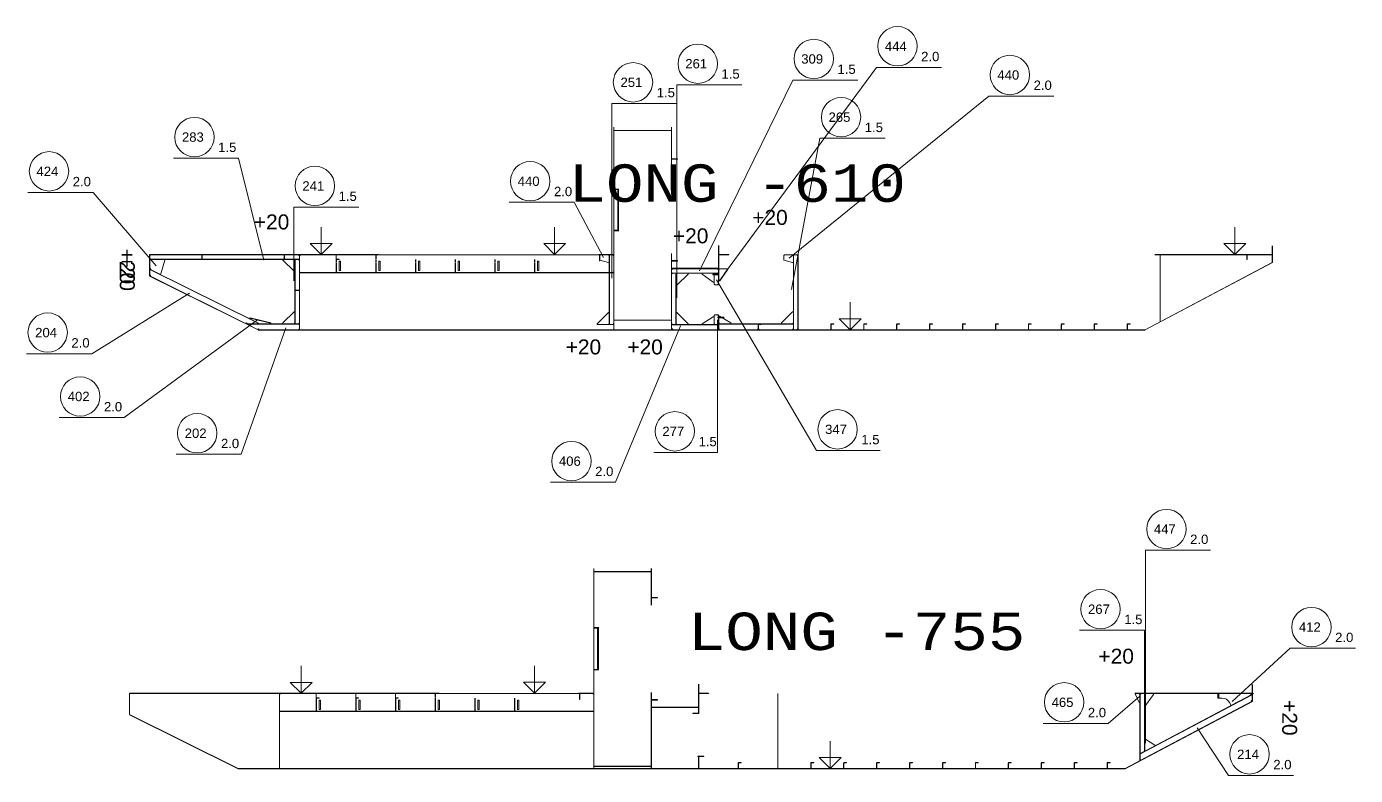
# Model space of a CAD drawing. Header units: inches. Extents: x -13175 to 44880, y -10439 to 22675.
# Drawn here: x 36002 to 44880, y 3781 to 8783 of the extents above; entities that cross this region are included whole.
import ezdxf

# ---------------------------------------------------------------- set-up
doc = ezdxf.new("R2010")
doc.units = ezdxf.units.IN
doc.header["$MEASUREMENT"] = 0
doc.linetypes.add('Dashed', pattern=[10, 7.5, -2.5])
doc.linetypes.add('Dashed_dotted', pattern=[34, 24, -5, 0, -5])
doc.layers.get('0').update_dxf_attribs({"linetype": 'CONTINUOUS'})
doc.styles.add('Style_ARIAL', font='ARIAL')
doc.styles.add('Style_Courier_New', font='Courier New')

msp = doc.modelspace()

# ---------------------------------------------------------------- linework, layer by layer
at = {"color": 3, "lineweight": 0}
for p, q in [((39924.8026, 6758.51035), (39924.8026, 8110.57548)), ((39926.30101, 6758.51035), (39926.30101, 8110.57548)), ((40309.80321, 7848.98407), (40309.80321, 8110.57548)), ((40311.30162, 7848.98407), (40311.30162, 8110.57548)), ((39951.30407, 7699.84326), (39951.30407, 7417.17737)), ((39956.30284, 7699.84326), (39956.30284, 7417.17737)), ((40624.8026, 7128.51033), (40624.8026, 7321.51034)), ((40627.80248, 7128.51033), (40627.80248, 7321.51034)), ((44324.8026, 7208.51033), (44324.8026, 7318.51033)), ((44326.80455, 7208.51033), (44326.80455, 7318.51033)), ((38352.28978, 7258.51035), (36823.30114, 7258.51035)), ((36823.30419, 7118.51032), (36823.30419, 7258.51033)), ((36824.8026, 7118.51032), (36824.8026, 7258.51033)), ((36824.8026, 7258.51033), (36824.8026, 7233.01031)), ((37824.8026, 7258.51033), (36824.8026, 7258.51033)), ((36829.80443, 7228.51033), (36824.8026, 7223.51034)), ((36924.8026, 7228.51033), (36824.8026, 7228.51033)), ((36824.8026, 7228.51033), (36824.8026, 7163.17017)), ((37824.8026, 7228.51033), (37799.30211, 7228.51033)), ((37824.8026, 6758.51035), (37824.8026, 7258.51033)), ((37824.8026, 7233.01031), (37824.8026, 7258.51033)), ((37824.8026, 6798.51031), (37824.8026, 7228.51033)), ((37826.30407, 6758.51035), (37826.30407, 7258.51033)), ((37826.30407, 7258.51033), (37826.30407, 7144.51032)), ((39924.8026, 7258.51033), (37826.30407, 7258.51033)), ((38069.80382, 7258.51033), (38069.80382, 7232.95557)), ((38071.30223, 7258.51033), (38071.30223, 7232.95557)), ((39924.8026, 7261.51035), (39824.8026, 7261.51035)), ((39924.8026, 7258.51035), (39824.8026, 7258.51035)), ((39924.8026, 7258.51033), (39899.30211, 7258.51033)), ((39924.8026, 6793.51034), (39924.8026, 7258.51033)), ((39924.8026, 7144.51032), (39924.8026, 7258.51033)), ((40309.80321, 6758.51035), (40309.80321, 7268.03658)), ((40311.30162, 6758.51035), (40311.30162, 7268.03658)), ((41154.80138, 7258.51035), (41129.30394, 7258.51035)), ((41154.80138, 6758.51035), (41154.80138, 7258.51035)), ((41154.80138, 7258.51035), (41154.80138, 6758.51035)), ((41156.30284, 7258.51035), (41156.30284, 6758.51035)), ((44324.8026, 7208.51033), (43474.8026, 6758.51035)), ((44325.73949, 7206.74274), (43475.73949, 6756.74276)), ((44324.8026, 7258.51035), (43539.80199, 7258.51035)), ((43574.8026, 6811.45153), (43574.8026, 7258.51033)), ((43576.30407, 6811.45153), (43576.30407, 7258.51033)), ((36823.91454, 7116.71901), (37548.91454, 6756.71902)), ((36824.8026, 7173.17018), (36833.75951, 7158.72276)), ((36824.8026, 7156.4712), (36824.8026, 7118.51032)), ((36824.8026, 7118.51032), (37549.8026, 6758.51035)), ((36824.8026, 7118.51032), (37469.2484, 6798.51031)), ((37543.86083, 6803.96981), (36830.2622, 7158.30779)), ((37830.23778, 7140.43734), (39920.86888, 7140.43734)), ((40311.30468, 7165.51032), (40311.30468, 7140.01033)), ((40624.8026, 7165.51032), (40311.30468, 7165.51032)), ((40311.30468, 7135.51032), (40311.30468, 6793.51034)), ((40336.80211, 7135.51032), (40311.30468, 7135.51032)), ((40596.2473, 7132.45559), (40596.2473, 7061.56511)), ((40624.8026, 7135.51035), (40599.30211, 7135.51035)), ((40624.8026, 7140.01033), (40624.8026, 7165.51032)), ((40624.8026, 7058.51035), (40624.8026, 7135.51035)), ((40599.30211, 7058.51035), (40624.8026, 7058.51035)), ((40596.2473, 6855.45559), (40596.2473, 6796.5651)), ((40624.8026, 6858.51035), (40599.30211, 6858.51035)), ((40624.8026, 6793.51034), (40624.8026, 6858.51035)), ((40624.8026, 6758.51035), (40624.8026, 6838.51037)), ((40627.80248, 6758.51035), (40627.80248, 6838.51037)), ((37469.2484, 6798.51031), (37545.69799, 6798.51031)), ((37481.33031, 6792.51032), (37549.8026, 6758.51035)), ((43474.8026, 6758.51035), (37549.8026, 6758.51035)), ((37549.8026, 6758.51035), (37824.8026, 6758.51035)), ((43474.8026, 6756.51035), (37549.8026, 6756.51035)), ((37799.30211, 6798.51031), (37824.8026, 6798.51031)), ((37824.8026, 6758.51035), (37824.8026, 6792.51032)), ((39899.30211, 6793.51034), (39924.8026, 6793.51034)), ((40311.30468, 6793.51034), (40336.80211, 6793.51034)), ((40599.30211, 6793.51034), (40624.8026, 6793.51034)), ((40626.30101, 6792.51037), (40626.30101, 6758.51035)), ((40626.30101, 6758.51035), (40889.80199, 6758.51035)), ((40885.73095, 6796.58337), (40630.37511, 6796.58337)), ((40889.80199, 6792.58337), (40889.80199, 6758.51035)), ((40889.80199, 6758.51035), (40889.80199, 6792.51037)), ((40891.80394, 6792.58337), (40891.80394, 6758.51035)), ((40891.80394, 6792.51037), (40891.80394, 6758.51035)), ((40909.80321, 6792.51037), (40891.80394, 6792.51037)), ((40891.80394, 6758.51035), (41124.8026, 6758.51035)), ((41120.7285, 6796.58337), (40909.80321, 6796.58337)), ((41124.8026, 6758.51035), (41124.8026, 6792.51037)), ((41129.30394, 6758.51035), (41154.80138, 6758.51035)), ((41374.8026, 6758.51035), (41374.8026, 6792.58332)), ((41376.80455, 6758.51035), (41376.80455, 6792.58332)), ((41594.80382, 6758.51035), (41594.80382, 6792.58332)), ((41596.80272, 6758.51035), (41596.80272, 6792.58332)), ((41814.80199, 6758.51035), (41814.80199, 6792.58337)), ((41816.80394, 6758.51035), (41816.80394, 6792.58337)), ((42034.80321, 6758.51035), (42034.80321, 6792.58332)), ((42036.80211, 6758.51035), (42036.80211, 6792.58332)), ((42254.80443, 6758.51035), (42254.80443, 6792.58332)), ((42256.80333, 6758.51035), (42256.80333, 6792.58332)), ((42474.8026, 6758.51035), (42474.8026, 6792.58332)), ((42476.80455, 6758.51035), (42476.80455, 6792.58332)), ((42694.80382, 6758.51035), (42694.80382, 6792.58332)), ((42696.80272, 6758.51035), (42696.80272, 6792.58332)), ((42914.80199, 6758.51035), (42914.80199, 6792.58332)), ((42916.80394, 6758.51035), (42916.80394, 6792.58332)), ((43134.80321, 6758.51035), (43134.80321, 6792.58332)), ((43136.80211, 6758.51035), (43136.80211, 6792.58332)), ((43354.80443, 6758.51035), (43354.80443, 6792.58332)), ((43356.80333, 6758.51035), (43356.80333, 6792.58332)), ((39790.78466, 3827.63572), (39790.78466, 5163.58504)), ((39792.28307, 3827.63572), (39792.28307, 5163.58504)), ((40175.78527, 4919.35477), (40175.78527, 5163.58504)), ((40177.28368, 4919.35477), (40177.28368, 5163.58504)), ((39817.28307, 4771.51065), (39817.28307, 4483.76078)), ((39822.2849, 4771.51065), (39822.2849, 4483.76078)), ((40490.78466, 4197.63579), (40490.78466, 4390.63563)), ((40493.78453, 4197.63579), (40493.78453, 4390.63563)), ((44190.78466, 4277.63572), (44190.78466, 4387.63575)), ((44192.78356, 4277.63572), (44192.78356, 4387.63575)), ((36689.28319, 4187.63556), (36689.28319, 4327.63572)), ((38759.41869, 4327.63572), (36689.28319, 4327.63572)), ((36690.78466, 4187.63556), (36690.78466, 4327.63572)), ((37690.78466, 3827.63572), (37690.78466, 4327.63572)), ((37692.28307, 3827.63572), (37692.28307, 4327.63572)), ((37692.28307, 4327.63572), (37692.28307, 4213.63578)), ((39790.78466, 4327.63572), (37692.28307, 4327.63572)), ((37935.78282, 4327.63572), (37935.78282, 4302.08087)), ((37937.28429, 4327.63572), (37937.28429, 4302.08087)), ((38200.78527, 4327.63572), (38200.78527, 4302.08087)), ((38202.28368, 4327.63572), (38202.28368, 4302.08087)), ((38465.78466, 4327.63572), (38465.78466, 4302.08087)), ((38467.28307, 4327.63572), (38467.28307, 4302.08087)), ((39790.78466, 4330.63578), (39689.21605, 4330.63578)), ((39790.78466, 4327.63572), (39689.21605, 4327.63572)), ((39790.78466, 4213.63578), (39790.78466, 4327.63572)), ((40175.78527, 3827.63572), (40175.78527, 4335.91666)), ((40177.28368, 3827.63572), (40177.28368, 4335.91666)), ((41020.78344, 4327.63572), (41020.78344, 3827.63572)), ((41022.2849, 4327.63572), (41022.2849, 3827.63572)), ((44190.78466, 4277.63572), (43340.78466, 3827.63572)), ((44191.71849, 4275.86799), (43341.71849, 3825.86799)), ((44190.78466, 4330.63578), (43405.78405, 4330.63578)), ((44190.78466, 4327.63572), (43405.78405, 4327.63572)), ((43440.78466, 3880.57685), (43440.78466, 4327.63572)), ((43442.28307, 3880.57685), (43442.28307, 4327.63572)), ((43442.28307, 4327.63572), (43442.28307, 3926.63054)), ((43467.78356, 4327.63572), (43442.28307, 4327.63572)), ((43442.28307, 3881.37107), (44190.78466, 4277.63572)), ((44185.27928, 4317.80047), (43443.97985, 3925.34728)), ((43470.83837, 3943.18557), (43470.83837, 4324.58091)), ((44190.78466, 4277.63572), (44190.78466, 4316.10656)), ((36689.89354, 4185.84456), (37414.89354, 3825.84433)), ((36690.78466, 4187.63556), (37415.78466, 3827.63572)), ((37696.21678, 4209.56282), (39786.85094, 4209.56282)), ((40490.78466, 3827.63572), (40490.78466, 3907.63564)), ((40493.78453, 3827.63572), (40493.78453, 3907.63564)), ((43442.28307, 3926.63054), (43467.78356, 3940.13076)), ((43442.28307, 3919.84191), (43442.28307, 3881.37107)), ((43340.78466, 3827.63572), (37415.78466, 3827.63572)), ((43340.78466, 3825.63567), (37415.78466, 3825.63567)), ((40755.78405, 3861.70859), (40755.78405, 3827.63572)), ((40757.786, 3861.70859), (40757.786, 3827.63572)), ((41240.78466, 3827.63572), (41240.78466, 3861.70859)), ((41242.78356, 3827.63572), (41242.78356, 3861.70859)), ((41460.78282, 3827.63572), (41460.78282, 3861.70859)), ((41462.78478, 3827.63572), (41462.78478, 3861.70859)), ((41680.78405, 3827.63572), (41680.78405, 3861.70859)), ((41682.786, 3827.63572), (41682.786, 3861.70859)), ((41900.78527, 3827.63572), (41900.78527, 3861.70859)), ((41902.78417, 3827.63572), (41902.78417, 3861.70859)), ((42120.78344, 3827.63572), (42120.78344, 3861.70859)), ((42122.78234, 3827.63572), (42122.78234, 3861.70859)), ((42340.78466, 3827.63572), (42340.78466, 3861.70859)), ((42342.78356, 3827.63572), (42342.78356, 3861.70859)), ((42560.78282, 3827.63572), (42560.78282, 3861.70859)), ((42562.78478, 3827.63572), (42562.78478, 3861.70859)), ((42780.78405, 3827.63572), (42780.78405, 3861.70859)), ((42782.78295, 3827.63572), (42782.78295, 3861.70859)), ((43000.78527, 3827.63572), (43000.78527, 3861.70859)), ((43002.78417, 3827.63572), (43002.78417, 3861.70859)), ((43220.78344, 3827.63572), (43220.78344, 3861.70859)), ((43222.78234, 3827.63572), (43222.78234, 3861.70859))]:
    msp.add_line(p, q, dxfattribs=at)
at = {"color": 6, "lineweight": 0}
for p, q in [((37969.80382, 7443.48489), (37969.80382, 7260.51032)), ((39529.80138, 7444.48489), (39529.80138, 7261.51032)), ((44074.8026, 7444.48489), (44074.8026, 7261.51032)), ((37969.80382, 7260.51032), (37896.90648, 7333.89588)), ((38043.18944, 7333.89583), (37896.90648, 7333.89588)), ((38043.18944, 7333.89583), (37969.80382, 7260.51032)), ((39529.80138, 7261.51032), (39456.90404, 7334.89588)), ((39603.187, 7334.89582), (39456.90404, 7334.89588)), ((39603.187, 7334.89582), (39529.80138, 7261.51032)), ((44074.8026, 7261.51032), (44001.90526, 7334.89588)), ((44148.18822, 7334.89582), (44001.90526, 7334.89588)), ((44148.18822, 7334.89582), (44074.8026, 7261.51032)), ((41504.80138, 6941.48488), (41504.80138, 6758.51035)), ((41504.80138, 6758.51035), (41431.90404, 6831.89587)), ((41578.187, 6831.89583), (41431.90404, 6831.89587)), ((41578.187, 6831.89583), (41504.80138, 6758.51035)), ((37835.78588, 4512.61039), (37835.78588, 4329.63576)), ((39395.78344, 4513.6106), (39395.78344, 4330.63598)), ((37835.78588, 4329.63576), (37762.88854, 4403.02138)), ((37909.1715, 4403.02119), (37762.88854, 4403.02138)), ((37909.1715, 4403.02119), (37835.78588, 4329.63576)), ((39395.78344, 4330.63598), (39322.8861, 4404.0216)), ((39469.16906, 4404.0214), (39322.8861, 4404.0216)), ((39469.16906, 4404.0214), (39395.78344, 4330.63598)), ((41370.78344, 4010.61034), (41370.78344, 3827.63572)), ((41370.78344, 3827.63572), (41297.8861, 3901.02134)), ((41444.16906, 3901.02134), (41297.8861, 3901.02134)), ((41444.16906, 3901.02134), (41370.78344, 3827.63572))]:
    msp.add_line(p, q, dxfattribs=at)
at = {"color": 1, "lineweight": 0}
for p, q in [((36827.85741, 7229.95558), (37821.74779, 7229.95558)), ((37796.2473, 7225.45557), (37796.2473, 6801.56507)), ((39896.2473, 7255.45556), (39896.2473, 6796.5651)), ((41126.24913, 7255.45559), (41126.24913, 6761.56511)), ((40314.35949, 7136.95557), (40621.74779, 7136.95557)), ((40339.85692, 6796.5651), (40339.85692, 7132.45559)), ((37820.73156, 6796.58337), (37485.40441, 6796.58337)), ((40624.8026, 6793.51034), (40311.30162, 6793.51034)), ((40624.8026, 6790.51037), (40311.30162, 6790.51037)), ((40321.30223, 6758.51035), (40614.80199, 6758.51035))]:
    msp.add_line(p, q, dxfattribs=at)
at = {"color": 3, "linetype": 'Dashed_dotted', "lineweight": 25}
for p, q in [((37174.8026, 7233.01031), (37174.8026, 7258.51033)), ((37724.8026, 7233.01031), (37724.8026, 7258.51033)), ((37824.8026, 7020.01033), (37799.30211, 7020.01033))]:
    msp.add_line(p, q, dxfattribs=at)
at = {"color": 2, "linetype": 'Dashed', "lineweight": 25}
for p, q in [((38070.44469, 7228.51033), (38070.44469, 7140.51032)), ((38335.44408, 7228.51033), (38335.44408, 7140.51032)), ((38600.44347, 7228.51033), (38600.44347, 7140.51032)), ((38865.44286, 7228.51033), (38865.44286, 7140.51032)), ((39130.44225, 7228.51033), (39130.44225, 7140.51032)), ((39395.44469, 7228.51033), (39395.44469, 7140.51032)), ((37936.42369, 4297.6356), (37936.42369, 4209.63569)), ((38201.42308, 4297.6356), (38201.42308, 4209.63569)), ((38466.42247, 4297.6356), (38466.42247, 4209.63569)), ((38731.42491, 4297.6356), (38731.42491, 4209.63569)), ((38996.4243, 4297.6356), (38996.4243, 4209.63569)), ((39261.42369, 4297.6356), (39261.42369, 4209.63569))]:
    msp.add_line(p, q, dxfattribs=at)
at = {"color": 2, "lineweight": 0}
for p, q in [((38099.35704, 7215.82148), (38091.52928, 7215.8215)), ((38091.52928, 7215.8215), (38091.52928, 7153.19919)), ((38099.35704, 7153.19917), (38099.35704, 7215.82148)), ((38364.35643, 7215.82148), (38356.52867, 7215.8215)), ((38356.52867, 7215.8215), (38356.52867, 7153.19919)), ((38364.35643, 7153.19917), (38364.35643, 7215.82148)), ((38629.35582, 7215.82148), (38621.52806, 7215.8215)), ((38621.52806, 7215.8215), (38621.52806, 7153.19919)), ((38629.35582, 7153.19917), (38629.35582, 7215.82148)), ((38894.35521, 7215.82148), (38886.52745, 7215.8215)), ((38886.52745, 7215.8215), (38886.52745, 7153.19919)), ((38894.35521, 7153.19917), (38894.35521, 7215.82148)), ((39159.3546, 7215.82148), (39151.52684, 7215.8215)), ((39151.52684, 7215.8215), (39151.52684, 7153.19919)), ((39159.3546, 7153.19917), (39159.3546, 7215.82148)), ((39424.35704, 7215.82148), (39416.52928, 7215.8215)), ((39416.52928, 7215.8215), (39416.52928, 7153.19919)), ((39424.35704, 7153.19917), (39424.35704, 7215.82148)), ((38091.52928, 7153.19919), (38099.35704, 7153.19917)), ((38356.52867, 7153.19919), (38364.35643, 7153.19917)), ((38621.52806, 7153.19919), (38629.35582, 7153.19917)), ((38886.52745, 7153.19919), (38894.35521, 7153.19917)), ((39151.52684, 7153.19919), (39159.3546, 7153.19917)), ((39416.52928, 7153.19919), (39424.35704, 7153.19917)), ((40630.46666, 7085.51035), (40685.3037, 7161.67087)), ((37493.85167, 6835.56085), (37634.20201, 6802.81401)), ((37965.33605, 4284.94696), (37957.50829, 4284.94696)), ((37957.50829, 4284.94696), (37957.50829, 4222.32451)), ((37965.33605, 4222.32451), (37965.33605, 4284.94696)), ((38230.33544, 4284.94696), (38222.50768, 4284.94696)), ((38222.50768, 4284.94696), (38222.50768, 4222.32451)), ((38230.33544, 4222.32451), (38230.33544, 4284.94696)), ((38495.33483, 4284.94696), (38487.50707, 4284.94696)), ((38487.50707, 4284.94696), (38487.50707, 4222.32451)), ((38495.33483, 4222.32451), (38495.33483, 4284.94696)), ((38760.33727, 4284.94696), (38752.50951, 4284.94696)), ((38752.50951, 4284.94696), (38752.50951, 4222.32451)), ((38760.33727, 4222.32451), (38760.33727, 4284.94696)), ((39025.33666, 4284.94696), (39017.5089, 4284.94696)), ((39017.5089, 4284.94696), (39017.5089, 4222.32451)), ((39025.33666, 4222.32451), (39025.33666, 4284.94696)), ((39290.33605, 4284.94696), (39282.50829, 4284.94696)), ((39282.50829, 4284.94696), (39282.50829, 4222.32451)), ((39290.33605, 4222.32451), (39290.33605, 4284.94696)), ((37957.50829, 4222.32451), (37965.33605, 4222.32451)), ((38222.50768, 4222.32451), (38230.33544, 4222.32451)), ((38487.50707, 4222.32451), (38495.33483, 4222.32451)), ((38752.50951, 4222.32451), (38760.33727, 4222.32451)), ((39017.5089, 4222.32451), (39025.33666, 4222.32451)), ((39282.50829, 4222.32451), (39290.33605, 4222.32451))]:
    msp.add_line(p, q, dxfattribs=at)
at = {"color": 3, "lineweight": 25}
for p, q in [((38334.80321, 7258.51033), (38334.80321, 7233.01031)), ((38730.78405, 4327.63572), (38730.78405, 4302.13561))]:
    msp.add_line(p, q, dxfattribs=at)
at = {"color": 1, "lineweight": 0}
for points in [[(40665.48558, 7134.14724), (41679.31615, 8510.87785), (42114.19164, 8510.87785)], [(40345.35314, 6972.00675), (40345.35619, 8394.3912), (40780.23168, 8394.3912)], [(40496.87291, 7151.31345), (41120.32567, 8426.10469), (41555.20116, 8426.10469)], [(39912.69323, 7101.80511), (39912.69628, 8270.04084), (40347.57177, 8270.04084)], [(41096.79357, 7235.81464), (42430.62841, 8319.06772), (42865.50389, 8319.06772)], [(41113.32799, 7026.08938), (41302.61937, 8037.43529), (41737.49486, 8037.43529)], [(37587.89464, 7223.19641), (37417.5913, 7904.41794), (36982.71581, 7904.41794)], [(36868.37865, 7184.29808), (36445.89635, 7675.50249), (36011.02086, 7675.50249)], [(37787.24462, 7085.58035), (37787.24767, 7577.85144), (38222.12316, 7577.85144)], [(39856.17772, 7239.74581), (39660.96898, 7609.34963), (39226.09349, 7609.34963)], [(36824.8026, 7233.01031), (36829.35887, 7228.45557), (37820.24938, 7228.45557), (37824.8026, 7233.01031)], [(37799.30211, 7228.51033), (37794.74889, 7223.95558), (37794.74889, 6803.06511), (37799.30211, 6798.51031)], [(39829.80138, 7258.51035), (39829.80138, 7218.51034), (39831.80333, 7218.51034), (39831.80333, 7258.51035)], [(39899.30211, 7258.51033), (39894.74889, 7253.95558), (39894.74889, 6798.06509), (39899.30211, 6793.51034)], [(41129.30394, 7258.51035), (41124.74767, 7253.9556), (41124.74767, 6763.0651), (41129.30394, 6758.51035)], [(44154.51451, 7258.51035), (44154.51451, 7228.51033), (44156.65685, 7228.51033), (44156.65685, 7258.51035)], [(40311.30468, 7140.01033), (40315.8579, 7135.45558), (40620.24938, 7135.45558), (40624.8026, 7140.01033)], [(40336.80211, 6793.51034), (40341.35839, 6798.06509), (40341.35839, 7130.95558), (40336.80211, 7135.51032)], [(40610.56615, 7090.74345), (41279.75255, 5952.07763), (41705.01805, 5952.07763)], [(37091.19664, 7002.72007), (36436.93029, 6598.26169), (36002.0548, 6598.26169)], [(37545.77428, 6825.49996), (36654.4962, 6171.59181), (36219.62072, 6171.59181)], [(37733.57335, 6770.75124), (37436.17955, 5926.14684), (37001.30407, 5926.14684)], [(37824.8026, 6792.51032), (37818.7296, 6798.58336), (37487.40331, 6798.58336), (37481.33031, 6792.51032)], [(40370.86888, 6783.711), (39936.22228, 5739.65659), (39501.34679, 5739.65659)], [(40617.57299, 6824.4708), (40617.57299, 5938.81183), (40192.30748, 5938.81183)], [(40321.30223, 6758.51035), (40311.30162, 6768.51034), (40311.30162, 6793.51034)], [(40614.80199, 6758.51035), (40624.8026, 6768.51034), (40624.8026, 6793.51034)], [(41380.80236, 6798.58336), (41394.73058, 6798.58336), (41394.73058, 6796.58337), (41380.80236, 6796.58337)], [(41600.80358, 6798.58336), (41614.7318, 6798.58336), (41614.7318, 6796.58337), (41600.80358, 6796.58337)], [(41820.80175, 6798.58336), (41834.72997, 6798.58336), (41834.72997, 6796.58337), (41820.80175, 6796.58337)], [(42040.80297, 6798.58336), (42054.73119, 6798.58336), (42054.73119, 6796.58337), (42040.80297, 6796.58337)], [(42260.80419, 6798.58336), (42274.72936, 6798.58336), (42274.72936, 6796.58337), (42260.80419, 6796.58337)], [(42480.80236, 6798.58336), (42494.73058, 6798.58336), (42494.73058, 6796.58337), (42480.80236, 6796.58337)], [(42700.80358, 6798.58336), (42714.7318, 6798.58336), (42714.7318, 6796.58337), (42700.80358, 6796.58337)], [(42920.8048, 6798.58336), (42934.72997, 6798.58336), (42934.72997, 6796.58337), (42920.8048, 6796.58337)], [(43140.80297, 6798.58336), (43154.73119, 6798.58336), (43154.73119, 6796.58337), (43140.80297, 6796.58337)], [(43360.80419, 6798.58336), (43374.72936, 6798.58336), (43374.72936, 6796.58337), (43360.80419, 6796.58337)], [(43476.49022, 3996.49863), (43476.49022, 5286.15432), (43911.36571, 5286.15432)], [(43471.04589, 4114.58754), (43471.04589, 4750.75812), (43036.1704, 4750.75812)], [(44055.90001, 4275.45066), (44445.17614, 4630.87687), (44880.05162, 4630.87687)], [(39695.78344, 4327.63572), (39695.78344, 4287.63556), (39697.78539, 4287.63556), (39697.78539, 4327.63572)], [(43438.67589, 4311.05113), (43227.8452, 4128.77059), (42792.96971, 4128.77059)], [(43822.33373, 4099.43023), (44032.20616, 3781.23908), (44467.08165, 3781.23908)], [(41246.78441, 3867.70873), (41260.70958, 3867.70873), (41260.70958, 3865.70868), (41246.78441, 3865.70868)], [(41466.78258, 3867.70873), (41480.7108, 3867.70873), (41480.7108, 3865.70868), (41466.78258, 3865.70868)], [(41686.7838, 3867.70873), (41700.71202, 3867.70873), (41700.71202, 3865.70868), (41686.7838, 3865.70868)], [(41906.78502, 3867.70873), (41920.71019, 3867.70873), (41920.71019, 3865.70868), (41906.78502, 3865.70868)], [(42126.78319, 3867.70873), (42140.71141, 3867.70873), (42140.71141, 3865.70868), (42126.78319, 3865.70868)], [(42346.78441, 3867.70873), (42360.70958, 3867.70873), (42360.70958, 3865.70868), (42346.78441, 3865.70868)], [(42566.78258, 3867.70873), (42580.7108, 3867.70873), (42580.7108, 3865.70868), (42566.78258, 3865.70868)], [(42786.7838, 3867.70873), (42800.71202, 3867.70873), (42800.71202, 3865.70868), (42786.7838, 3865.70868)], [(43006.78502, 3867.70873), (43020.71019, 3867.70873), (43020.71019, 3865.70868), (43006.78502, 3865.70868)], [(43226.78319, 3867.70873), (43240.71141, 3867.70873), (43240.71141, 3865.70868), (43226.78319, 3865.70868)]]:
    msp.add_lwpolyline(points, dxfattribs=at)
at = {"color": 4, "lineweight": 0}
for points in [[(40309.80321, 8088.59687), (39925.80358, 8088.59687), (39925.80358, 8090.09709), (40309.80321, 8090.09709)], [(40309.80321, 6823.32048), (39925.80358, 6823.32048), (39925.80358, 6821.73538), (40309.80321, 6821.73538)], [(40175.78527, 5140.95511), (39791.78563, 5140.95511), (39791.78563, 5142.50121), (40175.78527, 5142.50121)], [(40175.78527, 3842.91777), (39791.78563, 3842.91777), (39791.78563, 3841.33277), (40175.78527, 3841.33277)]]:
    msp.add_lwpolyline(points, dxfattribs=at)
at = {"color": 6, "lineweight": 0}
for points in [[(40311.30162, 7900.38018), (40351.30101, 7900.38018), (40351.30101, 7897.30878), (40311.30162, 7897.30878)], [(39926.30101, 7697.57509), (39951.30101, 7697.57509), (39951.30101, 7694.16659), (39926.30101, 7694.16659)], [(39926.30101, 7419.44558), (39951.30101, 7419.44558), (39951.30101, 7422.85408), (39926.30101, 7422.85408)], [(40311.30162, 7216.64047), (40351.30101, 7216.64047), (40351.30101, 7219.71183), (40311.30162, 7219.71183)], [(40177.28368, 4970.56422), (40217.28307, 4970.56422), (40217.28307, 4967.50235), (40177.28368, 4967.50235)], [(39792.28307, 4769.28325), (39817.28307, 4769.28325), (39817.28307, 4765.9368), (39792.28307, 4765.9368)], [(39792.28307, 4485.98819), (39817.28307, 4485.98819), (39817.28307, 4489.33463), (39792.28307, 4489.33463)], [(40177.28368, 4284.70702), (40217.28307, 4284.70702), (40217.28307, 4287.76908), (40177.28368, 4287.76908)]]:
    msp.add_lwpolyline(points, dxfattribs=at)
at = {"color": 3, "lineweight": 0}
for points in [[(38352.28978, 7260.51035), (37969.80382, 7260.51035), (37969.80382, 7260.01034), (36823.30114, 7260.01034)], [(36896.45482, 7127.59089), (36898.67955, 7132.06916), (36924.8026, 7223.51034), (36924.8026, 7228.51033)], [(38074.30211, 7228.45557), (38089.75011, 7228.45557), (38089.75011, 7229.95558), (38074.30211, 7229.95558)], [(40627.80248, 7258.51035), (40692.80187, 7258.51035), (40692.80187, 7261.51035), (40627.80248, 7261.51035)], [(44324.8026, 7261.51035), (44074.8026, 7261.51035), (44074.8026, 7260.01034), (43539.80199, 7260.01034)], [(36824.8026, 7163.17017), (36842.59435, 7154.33669), (36896.45482, 7127.59089)], [(37545.69799, 6798.51031), (37542.95751, 6806.65059), (36832.94469, 7159.20963), (36824.8026, 7156.4712)], [(37826.30407, 7144.51032), (37832.16954, 7138.43732), (39918.93712, 7138.43732), (39924.8026, 7144.51032)], [(40624.8026, 7165.60449), (40311.30162, 7165.60449), (40311.30162, 7168.65866), (40624.8026, 7168.65866)], [(40587.80309, 7125.51033), (40627.80248, 7125.51033), (40627.80248, 7128.51033), (40587.80309, 7128.51033), (40587.80309, 7125.51033)], [(40599.30211, 7135.51035), (40594.74889, 7130.9556), (40594.74889, 7063.0651), (40599.30211, 7058.51035)], [(40599.30211, 6858.51035), (40594.74889, 6853.9556), (40594.74889, 6798.06509), (40599.30211, 6793.51034)], [(40619.80382, 6838.51037), (40659.80321, 6838.51037), (40659.80321, 6841.51034), (40619.80382, 6841.51034), (40619.80382, 6838.51037)], [(40889.80199, 6792.51037), (40883.72899, 6798.58336), (40632.37401, 6798.58336), (40626.30101, 6792.51037)], [(40895.80175, 6798.58336), (40909.72997, 6798.58336), (40909.72997, 6796.58337), (40895.80175, 6796.58337)], [(41124.8026, 6792.51037), (41118.7296, 6798.58336), (40909.80321, 6798.58336), (40909.80321, 6792.51037)], [(38759.41869, 4329.63576), (37835.78588, 4329.63576), (37835.78588, 4330.63578), (36689.28319, 4330.63578)], [(37940.28417, 4297.58086), (37955.72911, 4297.58086), (37955.72911, 4299.08099), (37940.28417, 4299.08099)], [(38205.28356, 4297.58086), (38220.7285, 4297.58086), (38220.7285, 4299.08099), (38205.28356, 4299.08099)], [(38470.28295, 4297.58086), (38485.72789, 4297.58086), (38485.72789, 4299.08099), (38470.28295, 4299.08099)], [(40493.78453, 4327.63572), (40558.78392, 4327.63572), (40558.78392, 4330.63578), (40493.78453, 4330.63578)], [(44190.78466, 4316.10656), (44182.57543, 4318.63227), (43444.80992, 3928.05037), (43442.28307, 3919.84191)], [(43467.78356, 3940.13076), (43472.33983, 3944.68551), (43472.33983, 4323.08097), (43467.78356, 4327.63572)], [(44200.08947, 4327.82187), (44190.78466, 4327.63572), (44057.47167, 4327.63572), (43960.09313, 4327.63572)], [(44049.84532, 4248.28086), (44086.06053, 4267.45314), (44172.06823, 4312.98728), (44200.08947, 4327.82187)], [(44182.41368, 4318.46404), (44180.09435, 4327.4219), (44180.08824, 4327.63572)], [(37692.28307, 4213.63578), (37698.14855, 4207.56278), (39784.91918, 4207.56278), (39790.78466, 4213.63578)], [(40490.78466, 4233.80828), (40177.28368, 4233.80828), (40177.28368, 4236.85546), (40490.78466, 4236.85546)], [(40453.78514, 4194.63553), (40493.78453, 4194.63553), (40493.78453, 4197.63579), (40453.78514, 4197.63579), (40453.78514, 4194.63553)], [(40485.78588, 3907.63564), (40525.78527, 3907.63564), (40525.78527, 3910.6359), (40485.78588, 3910.6359), (40485.78588, 3907.63564)], [(40761.7838, 3867.70873), (40775.71202, 3867.70873), (40775.71202, 3865.70868), (40761.7838, 3865.70868)]]:
    msp.add_lwpolyline(points, dxfattribs=at)
at = {"color": 2, "lineweight": 0}
for points in [[(37789.80199, 7228.51033), (37714.80199, 7228.51033), (37714.80199, 7223.51034), (37789.80199, 7148.51034), (37794.80382, 7148.51034), (37794.80382, 7223.51034), (37789.80199, 7228.51033)], [(39889.80199, 7258.51033), (39836.80211, 7258.51033), (39831.80333, 7253.51033), (39831.80333, 7223.51034), (39889.80199, 7208.51033), (39894.80382, 7208.51033), (39894.80382, 7253.51033), (39889.80199, 7258.51033)], [(41119.80382, 7258.51035), (41066.80394, 7258.51035), (41061.80211, 7253.51033), (41061.80211, 7223.51034), (41119.80382, 7208.51035), (41124.8026, 7208.51035), (41124.8026, 7253.51033), (41119.80382, 7258.51035)], [(40346.30223, 7135.51032), (40421.30223, 7135.51032), (40421.30223, 7130.51033), (40346.30223, 7055.51033), (40341.30345, 7055.51033), (40341.30345, 7130.51033), (40346.30223, 7135.51032)], [(40589.80199, 7135.51035), (40514.80199, 7135.51035), (40514.80199, 7130.51035), (40589.80199, 7075.51036), (40594.80382, 7075.51036), (40594.80382, 7130.51035), (40589.80199, 7135.51035)], [(40685.3037, 7160.51035), (40685.3037, 7165.51034), (40631.30284, 7165.51034), (40626.30101, 7160.51035), (40626.30101, 7085.51035), (40631.30284, 7085.51035)], [(40631.30284, 7085.51035), (40633.14916, 7085.81071), (40685.60277, 7158.66518), (40685.3037, 7160.51035)], [(37634.20201, 6803.51033), (37634.20201, 6798.51031), (37564.20385, 6798.51031), (37554.71898, 6800.72307), (37491.94738, 6831.70152), (37494.1599, 6836.18526)], [(37494.1599, 6836.18526), (37495.74681, 6837.17222), (37633.2163, 6805.09801), (37634.20201, 6803.51033)], [(37789.80199, 6798.51031), (37714.80199, 6798.51031), (37714.80199, 6803.51033), (37789.80199, 6878.51033), (37794.80382, 6878.51033), (37794.80382, 6803.51033), (37789.80199, 6798.51031)], [(39889.80199, 6793.51034), (39814.80199, 6793.51034), (39814.80199, 6798.51031), (39889.80199, 6873.51031), (39894.80382, 6873.51031), (39894.80382, 6798.51031), (39889.80199, 6793.51034)], [(40346.30223, 6793.51034), (40421.30223, 6793.51034), (40421.30223, 6798.51031), (40346.30223, 6873.51031), (40341.30345, 6873.51031), (40341.30345, 6798.51031), (40346.30223, 6793.51034)], [(40589.80199, 6793.51034), (40514.80199, 6793.51034), (40514.80199, 6798.51036), (40589.80199, 6843.51034), (40594.80382, 6843.51034), (40594.80382, 6798.51036), (40589.80199, 6793.51034)], [(40631.30284, 6798.51036), (40706.30284, 6798.51036), (40706.30284, 6803.51033), (40631.30284, 6848.51036), (40626.30101, 6848.51036), (40626.30101, 6803.51033), (40631.30284, 6798.51036)], [(41119.80382, 6798.51036), (41044.80382, 6798.51036), (41044.80382, 6803.51033), (41119.80382, 6878.51033), (41124.8026, 6878.51033), (41124.8026, 6803.51033), (41119.80382, 6798.51036)], [(43435.78588, 4327.63572), (43410.78588, 4327.63572), (43410.78588, 4322.63579), (43435.78588, 4267.63587), (43440.78466, 4267.63587), (43440.78466, 4322.63579), (43435.78588, 4327.63572)], [(43477.28368, 4327.63572), (43530.78405, 4327.63572), (43530.78405, 4322.63579), (43477.28368, 4247.63579), (43472.2849, 4247.63579), (43472.2849, 4322.63579), (43477.28368, 4327.63572)], [(43472.2849, 3947.53585), (43472.2849, 4022.53585), (43477.28368, 4022.53585), (43540.65953, 3984.36789), (43542.99718, 3979.94819), (43476.70385, 3944.87395), (43472.2849, 3947.53585)]]:
    msp.add_lwpolyline(points, dxfattribs=at)
at = {"color": 3, "lineweight": 0}
msp.add_lwpolyline([(43960.09313, 4327.63572), (43960.09313, 4297.63579), (43990.60155, 4297.63579, -0.2778066099), (44039.20995, 4268.36944), (44049.84532, 4248.28086)], format="xyb", dxfattribs=at)
at = {"color": 5, "lineweight": 0}
msp.add_lwpolyline([(43964.99425, 4327.63572), (43964.99425, 4297.63579), (43967.13658, 4297.63579), (43967.13658, 4327.63572)], dxfattribs=at)
at = {"color": 7, "lineweight": 0}
msp.add_lwpolyline([(43964.99425, 4327.63572), (43964.99425, 4297.63579), (43967.13658, 4297.63579), (43967.13658, 4327.63572)], dxfattribs=at)
at = {"color": 1, "lineweight": 0}
for centre in [(41820.21581, 8651.77808), (40486.25585, 8535.29143), (41261.22533, 8567.00492), (40053.59594, 8410.94108), (42571.52806, 8459.96795), (41443.51903, 8178.33547), (37123.61547, 8045.31813), (36151.92052, 7816.40267), (37928.14733, 7718.75162), (39366.99315, 7750.24981), (36142.95446, 6739.16187), (36360.52037, 6312.49204), (41420.65221, 6092.97786), (37142.20372, 6067.04707), (40333.20714, 6079.71206), (39642.24645, 5880.55682), (43617.38988, 5427.05455), (43177.07006, 4891.65835), (44586.07579, 4771.7771), (42933.86937, 4269.67063), (44173.10582, 3922.13912)]:
    msp.add_circle(centre, 131.50685, dxfattribs=at)
at = {"color": 3, "lineweight": 0}
for centre, radius, start, end in [((36824.8026, 7258.5119), 5.00156, 269.996887207, 359.982086182), ((37824.8026, 7258.50928), 4.99895, 179.988067627, 269.99798584), ((37824.8026, 7228.50928), 4.99895, 179.988067627, 269.99798584), ((37826.21862, 7258.42366), 4.91408, 270.99621582, 1.010404348), ((38074.30211, 7232.95412), 4.49855, 179.981414795, 269.996734619), ((38074.30211, 7232.95548), 2.99989, 179.998016357, 269.999694824), ((39924.8026, 7258.50928), 4.99895, 179.988067627, 269.99798584), ((39924.88805, 7258.42366), 4.91408, 178.989593506, 269.00378418), ((41154.80138, 7258.5093), 4.99897, 179.988021851, 269.997772217), ((36824.8026, 7118.50953), 5.00079, 333.607940674, 90.004600525), ((40311.30468, 7165.50927), 4.99895, 270.00201416, 0.011932899), ((40311.30468, 7135.50928), 4.99895, 270.00201416, 0.011932899), ((40624.8026, 7165.50927), 4.99895, 179.988067627, 269.99798584), ((40624.8026, 7135.5093), 4.99895, 179.988067627, 269.99798584), ((40624.8026, 7058.5114), 4.99893, 90.00177002, 180.011886597), ((40624.8026, 6858.5093), 4.99897, 179.988021851, 269.997772217), ((37469.2484, 6798.51003), 5.00029, 0.003105542, 153.591079712), ((37549.80565, 6758.51006), 5.00028, 0.003316747, 153.591415405), ((37824.8026, 6798.51136), 4.99897, 90.002235413, 180.011978149), ((37824.8026, 6758.5114), 4.99893, 90.00177002, 180.011886597), ((39924.8026, 6793.51139), 4.99893, 90.00177002, 180.011886597), ((40311.30468, 6793.51139), 4.99893, 359.988098145, 89.99822998), ((40624.8026, 6793.51139), 4.99897, 90.002235413, 180.011978149), ((40626.30101, 6758.50878), 5.00158, 0.017874934, 90.002883911), ((40889.80199, 6758.5114), 4.99897, 90.002235413, 180.011978149), ((40895.80175, 6792.58356), 5.99979, 90.000297546, 180.001983643), ((40895.80175, 6792.58523), 3.99812, 90.004570007, 180.026855469), ((40891.80394, 6758.5114), 4.99897, 359.988037109, 89.997764587), ((41124.8026, 6758.5114), 4.99897, 90.002235413, 180.011978149), ((41154.80138, 6758.5114), 4.99897, 90.002235413, 180.011978149), ((41380.80236, 6792.58351), 5.99983, 90.000686646, 180.002044678), ((41380.80236, 6792.58518), 3.99816, 90.005149841, 180.02696228), ((41600.80358, 6792.58351), 5.99983, 90.000686646, 180.002044678), ((41600.80358, 6792.58261), 4.00077, 89.998748779, 179.989639282), ((41820.80175, 6792.58356), 5.99979, 90.000297546, 180.001983643), ((41820.80175, 6792.58523), 3.99812, 90.004570007, 180.026855469), ((42040.80297, 6792.58351), 5.99983, 90.000686646, 180.002044678), ((42040.80297, 6792.58261), 4.00077, 89.998748779, 179.989639282), ((42260.80419, 6792.58351), 5.99983, 90.000686646, 180.002044678), ((42260.80419, 6792.58261), 4.00077, 89.998748779, 179.989639282), ((42480.80236, 6792.58351), 5.99983, 90.000686646, 180.002044678), ((42480.80236, 6792.58518), 3.99816, 90.005149841, 180.02696228), ((42700.80358, 6792.58351), 5.99983, 90.000686646, 180.002044678), ((42700.80358, 6792.58261), 4.00077, 89.998748779, 179.989639282), ((42920.8048, 6792.58094), 6.00243, 89.996421814, 179.977172852), ((42920.8048, 6792.58261), 4.00077, 89.998748779, 179.989639282), ((43140.80297, 6792.58351), 5.99983, 90.000686646, 180.002044678), ((43140.80297, 6792.58261), 4.00077, 89.998748779, 179.989639282), ((43360.80419, 6792.58351), 5.99983, 90.000686646, 180.002044678), ((43360.80419, 6792.58261), 4.00077, 89.998748779, 179.989639282), ((37692.19762, 4327.5516), 4.91675, 270.991668701, 0.9801386), ((37940.28417, 4302.08201), 4.50115, 180.014587402, 270.002410889), ((37940.28417, 4302.08087), 2.99979, 179.998352051, 270.001647949), ((38205.28356, 4302.07934), 4.49855, 179.981414795, 269.996734619), ((38205.28356, 4302.08087), 2.99979, 179.998352051, 270.001647949), ((38470.28295, 4302.07934), 4.49855, 179.981414795, 269.996734619), ((38470.28295, 4302.08087), 2.99979, 179.998352051, 270.001647949), ((39790.87011, 4327.5516), 4.91675, 179.019866943, 269.008331299), ((43442.28307, 4327.63724), 5.0015, 269.996185303, 359.981964111), ((44190.78466, 4277.63572), 5.00003, 90.000305176, 207.897171021), ((43442.28307, 3926.63054), 5.00019, 27.896085739, 89.997634888), ((40761.7838, 3861.70897), 5.99991, 90.001464844, 180.002182007), ((40761.7838, 3861.7105), 3.9982, 90.005737305, 180.027053833), ((41246.78441, 3861.70897), 5.99991, 90.001464844, 180.002182007), ((41246.78441, 3861.70783), 4.00081, 89.999328613, 179.989746094), ((41466.78258, 3861.70897), 5.99991, 90.001464844, 180.002182007), ((41466.78258, 3861.7105), 3.9982, 90.005737305, 180.027053833), ((41686.7838, 3861.70897), 5.99991, 90.001464844, 180.002182007), ((41686.7838, 3861.7105), 3.9982, 90.005737305, 180.027053833), ((41906.78502, 3861.70897), 5.99991, 90.001464844, 180.002182007), ((41906.78502, 3861.70783), 4.00081, 89.999328613, 179.989746094), ((42126.78319, 3861.70897), 5.99991, 90.001464844, 180.002182007), ((42126.78319, 3861.70783), 4.00081, 89.999328613, 179.989746094), ((42346.78441, 3861.70897), 5.99991, 90.001464844, 180.002182007), ((42346.78441, 3861.70783), 4.00081, 89.999328613, 179.989746094), ((42566.78258, 3861.70897), 5.99991, 90.001464844, 180.002182007), ((42566.78258, 3861.7105), 3.9982, 90.005737305, 180.027053833), ((42786.7838, 3861.70897), 5.99991, 90.001464844, 180.002182007), ((42786.7838, 3861.70783), 4.00081, 89.999328613, 179.989746094), ((43006.78502, 3861.70897), 5.99991, 90.001464844, 180.002182007), ((43006.78502, 3861.70783), 4.00081, 89.999328613, 179.989746094), ((43226.78319, 3861.70897), 5.99991, 90.001464844, 180.002182007), ((43226.78319, 3861.70783), 4.00081, 89.999328613, 179.989746094), ((43442.28307, 3881.37107), 4.99983, 27.898588181, 90.00239563)]:
    msp.add_arc(centre, radius, start, end, dxfattribs=at)

# ---------------------------------------------------------------- texts
at = {"color": 1, "lineweight": 0, "style": 'Style_ARIAL'}
for s, height, p in [('444', 62.622309, (41736.71971, 8620.46685)), ('2.0', 62.622309, (41978.73021, 8551.97377)), ('261', 62.622309, (40402.75975, 8503.98021)), ('309', 62.622309, (41177.72924, 8535.69369)), ('1.5', 62.622309, (41419.73973, 8467.20061)), ('251', 62.622309, (39970.09984, 8379.62985)), ('1.5', 62.622309, (40644.77025, 8435.48713)), ('440', 62.622309, (42488.03197, 8428.65672)), ('1.5', 62.622309, (40212.11034, 8311.13677)), ('2.0', 62.622309, (42730.04247, 8360.16364)), ('265', 62.622309, (41360.02294, 8147.02434)), ('1.5', 62.622309, (41602.03344, 8078.53117)), ('283', 62.622309, (37040.11937, 8014.00699)), ('1.5', 62.622309, (37282.12987, 7945.51382)), ('424', 62.622309, (36068.42443, 7785.09154)), ('2.0', 62.622309, (36310.43492, 7716.59839)), ('241', 62.622309, (37844.65123, 7687.44048)), ('440', 62.622309, (39283.49706, 7718.93868)), ('1.5', 62.622309, (38086.66173, 7618.94733)), ('2.0', 62.622309, (39525.50756, 7650.44552)), ('204', 62.622309, (36059.45836, 6707.85074)), ('2.0', 62.622309, (36301.46886, 6639.35761)), ('402', 62.622309, (36277.02428, 6281.18081)), ('2.0', 62.622309, (36519.03478, 6212.68773)), ('202', 62.622309, (37058.70763, 6035.73584)), ('277', 62.622309, (40249.71105, 6048.40083)), ('1.5', 62.5, (40491.72155, 5979.90775)), ('347', 62.622309, (41337.15612, 6061.66663)), ('1.5', 62.5, (41579.16661, 5993.17355)), ('2.0', 62.622309, (37300.71813, 5967.24276)), ('406', 62.622309, (39558.75035, 5849.24559)), ('2.0', 62.622309, (39800.76085, 5780.75251)), ('447', 62.622309, (43533.89379, 5395.74332)), ('2.0', 62.622309, (43775.90428, 5327.25024)), ('267', 62.622309, (43093.57396, 4860.34713)), ('1.5', 62.622309, (43335.58446, 4791.85405)), ('412', 62.622309, (44502.5797, 4740.46588)), ('2.0', 62.622309, (44744.5902, 4671.9728)), ('465', 62.622309, (42850.37328, 4238.35959)), ('2.0', 62.622309, (43092.38378, 4169.86632)), ('214', 62.622309, (44089.60973, 3890.82808)), ('2.0', 62.622309, (44331.62023, 3822.33481))]:
    msp.add_text(s, height=height, dxfattribs=at).set_placement(p)
at = {"color": 7, "lineweight": 0, "style": 'Style_Courier_New'}
for s, p in [('LONG -610', (39622.54735, 7612.7563)), ('LONG -755', (40419.90148, 4618.66279))]:
    msp.add_text(s, height=250, dxfattribs=at).set_placement(p)
at = {"color": 3, "lineweight": 0, "style": 'Style_ARIAL'}
for p in [(40850.33971, 7458.51034), (37520.34093, 7428.51032), (40320.34093, 7335.51034), (39603.76683, 6593.51029), (40015.76635, 6593.51029), (43163.32189, 4527.63572)]:
    msp.add_text('+20', height=100, dxfattribs=at).set_placement(p)
for p in [(36624.8026, 7299.82808), (36624.8026, 7254.04782), (44390.78466, 4284.36828)]:
    msp.add_text('+20', height=100, rotation=270, dxfattribs=at).set_placement(p)

doc.saveas('drawing.dxf')
